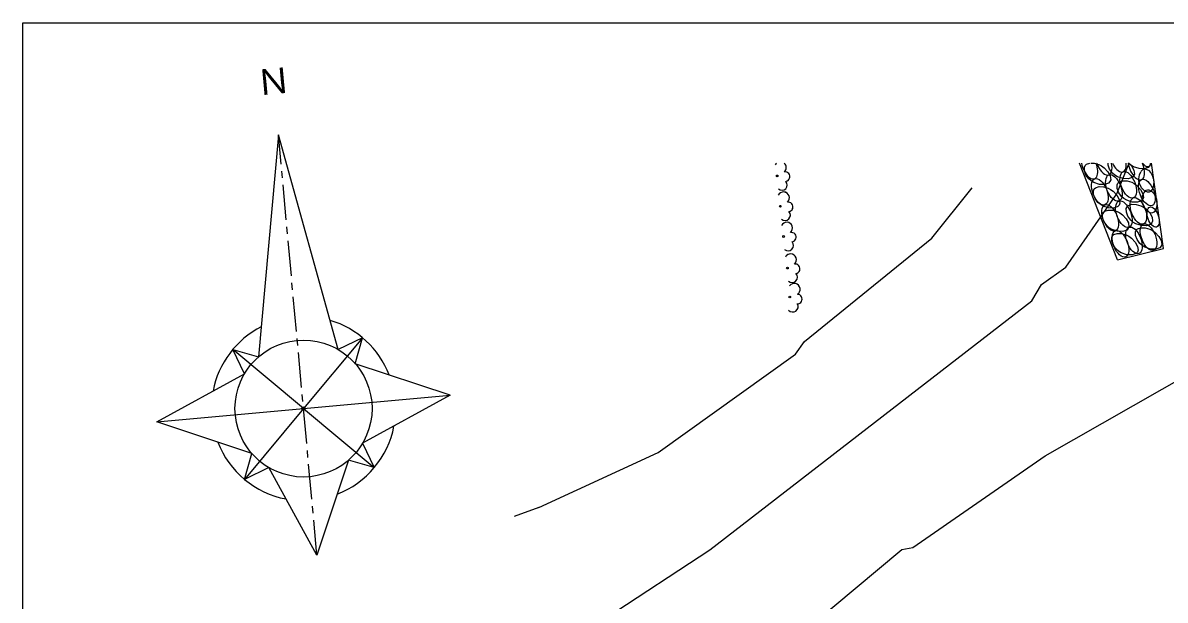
# Model space of a CAD drawing. Units: millimetres at full size, sheet at 1:100; details may follow other scales. Extents: x -38250 to 39750, y -27700 to 27400.
# Drawn here: x -38250 to -21970, y 19168 to 27400 of the extents above; entities that cross this region are included whole.
import ezdxf
from ezdxf.enums import TextEntityAlignment as Align

# ---------------------------------------------------------------- set-up
doc = ezdxf.new("R2010")
doc.units = ezdxf.units.MM
doc.header["$LTSCALE"] = 100
doc.header["$PDMODE"] = 32
doc.header["$PDSIZE"] = 50
doc.linetypes.add('CHAIN1', pattern=[8, 5, -1, 1, -1])
for name, color, linetype in [('1-0', 7, 'Continuous'), ('2-1', 134, 'Continuous'), ('F-2', 134, 'Continuous')]:
    doc.layers.add(name, color=color, linetype=linetype)
doc.styles.add('ＭＳ ゴシック', font='')
doc.styles.get('ＭＳ ゴシック').set_extended_font_data('MS Gothic')

msp = doc.modelspace()

# ---------------------------------------------------------------- linework, layer by layer
at = {"layer": '1-0'}
for p, q in [((-22650.4, 24022.5), (-23190, 25400)), ((-22650.2, 24022.4), (-23189.8, 25400)), ((-23091.8, 25383.7), (-23043.8, 25400)), ((-23030.7, 25400), (-22980.6, 25398.4)), ((-22980.6, 25398.4), (-22913.9, 25378.9)), ((-22783.3, 25370.6), (-22783.8, 25400)), ((-22492.1, 25399.7), (-22492.3, 25400)), ((-22460.7, 25372.4), (-22491.9, 25399.7)), ((-22487.9, 25400), (-22449.3, 25358.8)), ((-22485.5, 25388.4), (-22476.7, 25400)), ((-22182.7, 25400), (-22180.9, 25386.7)), ((-21991.8, 24180.4), (-22164.6, 25400)), ((-21991.7, 24180.3), (-22164.5, 25400)), ((-23121.6, 25341), (-23110.8, 25365.7)), ((-23120.8, 25288.5), (-23121.6, 25341)), ((-23098.3, 25230), (-23120.8, 25288.5)), ((-23110.8, 25365.7), (-23091.8, 25383.7)), ((-22913.9, 25378.9), (-22876.6, 25359.6)), ((-22876.6, 25359.6), (-22839.3, 25332.9)), ((-22839.3, 25332.9), (-22786.4, 25276.6)), ((-22786.4, 25276.6), (-22753.5, 25216.1)), ((-22761.1, 25312.2), (-22783.3, 25370.6)), ((-22720, 25256.6), (-22761.1, 25312.2)), ((-22688.8, 25229.2), (-22720, 25256.6)), ((-22657.4, 24960.7), (-22485.5, 25388.4)), ((-22419.5, 25347.3), (-22460.8, 25372.4)), ((-22449.3, 25358.8), (-22416.2, 25298.3)), ((-22341.5, 25321.8), (-22419.5, 25347.3)), ((-22408.8, 25243.4), (-22418.6, 25217.8)), ((-22416.2, 25298.3), (-22408.8, 25243.4)), ((-22267.1, 25318.9), (-22341.5, 25321.8)), ((-22337.4, 25232.1), (-22316.9, 25277.7)), ((-22316.9, 25277.8), (-22287.6, 25308)), ((-22287.6, 25308), (-22267.8, 25315.9)), ((-22267.8, 25315.9), (-22246.5, 25315.2)), ((-22210.2, 25338.8), (-22267.1, 25318.9)), ((-22246.5, 25315.2), (-22209.4, 25297)), ((-22190.7, 25361.1), (-22210.2, 25338.8)), ((-22209.4, 25297), (-22175.5, 25260.6)), ((-22180.9, 25386.7), (-22190.7, 25361.1)), ((-22175.5, 25260.6), (-22148.7, 25212.1)), ((-23057.2, 25174.5), (-23098.3, 25230)), ((-23026.1, 25147), (-23057.2, 25174.5)), ((-22984.5, 25121.9), (-23026.1, 25147)), ((-22907, 25096.4), (-22984.5, 25121.9)), ((-22832.5, 25093.6), (-22907, 25096.4)), ((-22775.7, 25113.6), (-22832.5, 25093.6)), ((-22756.2, 25135.8), (-22775.7, 25113.6)), ((-22746.2, 25161.3), (-22756.2, 25135.8)), ((-22753.5, 25216.1), (-22746.2, 25161.3)), ((-22647.4, 25204), (-22688.8, 25229.2)), ((-22653.9, 25088.6), (-22643.2, 25113)), ((-22653.2, 25036), (-22653.9, 25088.6)), ((-22569.4, 25178.6), (-22647.4, 25204)), ((-22643.2, 25113), (-22624.2, 25131.3)), ((-22624.2, 25131.3), (-22575.2, 25147.7)), ((-22575.1, 25147.7), (-22513, 25145.9)), ((-22495.1, 25175.6), (-22569.4, 25178.6)), ((-22513, 25145.9), (-22446.4, 25126.4)), ((-22438, 25195.7), (-22495.1, 25175.6)), ((-22446.4, 25126.4), (-22409.1, 25107.2)), ((-22418.6, 25217.8), (-22438, 25195.7)), ((-22409.1, 25107.2), (-22371.8, 25080.3)), ((-22371.8, 25080.3), (-22319.1, 25024.1)), ((-22345.5, 25177.6), (-22337.4, 25232.1)), ((-22343.4, 25144.4), (-22345.5, 25177.6)), ((-22334, 25106.7), (-22343.4, 25144.4)), ((-22304.6, 25048.1), (-22334, 25106.7)), ((-22134.7, 25082.1), (-22150.1, 25029.2)), ((-22148.7, 25212.1), (-22138.6, 25180)), ((-22138.6, 25180), (-22132.7, 25143.6)), ((-22132.7, 25143.6), (-22134.7, 25082.1)), ((-25294.9, 24331.4), (-24720.7, 25047.5)), ((-23387.2, 23915.6), (-22657.4, 24960.7)), ((-22991.3, 25006.4), (-22980.6, 25031)), ((-22990.5, 24953.7), (-22991.3, 25006.4)), ((-22968.1, 24895.3), (-22990.5, 24953.7)), ((-22980.6, 25031), (-22961.5, 25049.1)), ((-22961.5, 25049.1), (-22912.5, 25065.6)), ((-22912.5, 25065.6), (-22850.6, 25063.8)), ((-22850.6, 25063.8), (-22783.8, 25044.2)), ((-22783.8, 25044.2), (-22746.5, 25025.1)), ((-22746.5, 25025.1), (-22709, 24998.2)), ((-22709, 24998.2), (-22656.4, 24942)), ((-22656.4, 24942), (-22623.3, 24881.5)), ((-22630.9, 24977.6), (-22653.2, 25036)), ((-22589.8, 24922), (-22630.9, 24977.6)), ((-22558.6, 24894.5), (-22589.8, 24922)), ((-22319.1, 25024.1), (-22285.9, 24963.7)), ((-22263.9, 25004.5), (-22304.6, 25048.1)), ((-22299.6, 24881.3), (-22291.5, 24935.9)), ((-22291.5, 24935.9), (-22270.9, 24981.7)), ((-22285.9, 24963.7), (-22278.7, 24908.7)), ((-22270.9, 24981.7), (-22241.5, 25011.9)), ((-22220.5, 24983.6), (-22263.9, 25004.5)), ((-22241.5, 25011.9), (-22221.8, 25019.8)), ((-22221.8, 25019.8), (-22200.7, 25019.1)), ((-22197, 24985), (-22220.5, 24983.6)), ((-22200.7, 25019.1), (-22163.7, 25000.8)), ((-22176.9, 24994.1), (-22197, 24985)), ((-22150.1, 25029.2), (-22176.9, 24994.1)), ((-22163.7, 25000.8), (-22129.4, 24964.5)), ((-22129.4, 24964.5), (-22102.8, 24915.8)), ((-22102.8, 24915.8), (-22092.6, 24883.9)), ((-22927.5, 24839.9), (-22968.1, 24895.3)), ((-22896.1, 24812.3), (-22927.5, 24839.9)), ((-22854.6, 24787.3), (-22896.1, 24812.3)), ((-22776.8, 24761.9), (-22854.6, 24787.3)), ((-22702.3, 24758.9), (-22776.8, 24761.9)), ((-22645.5, 24778.8), (-22702.3, 24758.9)), ((-22625.9, 24801.1), (-22645.5, 24778.8)), ((-22616, 24826.7), (-22625.9, 24801.1)), ((-22623.3, 24881.5), (-22616, 24826.7)), ((-22517.5, 24869.5), (-22558.6, 24894.5)), ((-22523.9, 24754), (-22513.1, 24778.2)), ((-22523, 24701.2), (-22523.9, 24754)), ((-22439.3, 24843.9), (-22517.5, 24869.5)), ((-22513.1, 24778.2), (-22493.9, 24796.6)), ((-22493.9, 24796.6), (-22445, 24813.1)), ((-22445, 24813.1), (-22382.9, 24811.2)), ((-22365, 24841), (-22439.3, 24843.9)), ((-22382.9, 24811.2), (-22316.3, 24791.7)), ((-22308, 24861), (-22365, 24841)), ((-22316.3, 24791.7), (-22279, 24772.4)), ((-22288.5, 24883.3), (-22308, 24861)), ((-22297.4, 24848.2), (-22299.6, 24881.3)), ((-22288.2, 24810.7), (-22297.4, 24848.2)), ((-22278.7, 24908.7), (-22288.5, 24883.3)), ((-22258.6, 24752.3), (-22288.2, 24810.7)), ((-22279, 24772.4), (-22241.6, 24745.5)), ((-22218.1, 24708.4), (-22258.6, 24752.3)), ((-22088.7, 24785.9), (-22104.1, 24733.3)), ((-22092.6, 24883.9), (-22086.5, 24847.5)), ((-22086.5, 24847.5), (-22088.7, 24785.9)), ((-22861.2, 24671.9), (-22850.5, 24696.2)), ((-22860.4, 24619.2), (-22861.2, 24671.9)), ((-22838, 24560.7), (-22860.4, 24619.2)), ((-22850.5, 24696.2), (-22831.5, 24714.6)), ((-22831.5, 24714.6), (-22782.4, 24730.9)), ((-22782.4, 24730.9), (-22720.2, 24729.1)), ((-22720.2, 24729.1), (-22653.8, 24709.5)), ((-22653.8, 24709.5), (-22616.3, 24690.3)), ((-22616.3, 24690.3), (-22578.9, 24663.6)), ((-22578.9, 24663.6), (-22526.3, 24607.4)), ((-22526.3, 24607.4), (-22493.1, 24546.8)), ((-22500.9, 24642.9), (-22523, 24701.2)), ((-22459.6, 24587.4), (-22500.9, 24642.9)), ((-22428.6, 24559.9), (-22459.6, 24587.4)), ((-22241.6, 24745.5), (-22188.7, 24689.4)), ((-22174.6, 24687.5), (-22218.1, 24708.4)), ((-22188.7, 24689.4), (-22156, 24629.1)), ((-22150.8, 24689.1), (-22174.6, 24687.5)), ((-22156, 24629.1), (-22148.5, 24574)), ((-22131.1, 24698), (-22150.8, 24689.1)), ((-22104.1, 24733.3), (-22131.1, 24698)), ((-22797.2, 24505.3), (-22838, 24560.7)), ((-22766, 24477.7), (-22797.2, 24505.3)), ((-22724.5, 24452.7), (-22766, 24477.7)), ((-22646.6, 24427.1), (-22724.5, 24452.7)), ((-22572.2, 24424.3), (-22646.6, 24427.1)), ((-22515.3, 24444.2), (-22572.2, 24424.3)), ((-22495.8, 24466.4), (-22515.3, 24444.2)), ((-22486.1, 24491.9), (-22495.8, 24466.4)), ((-22493.1, 24546.8), (-22485.9, 24491.9)), ((-22387.2, 24534.7), (-22428.6, 24559.9)), ((-22393.6, 24419.2), (-22382.9, 24443.7)), ((-22309.1, 24509.3), (-22387.2, 24534.7)), ((-22382.9, 24443.7), (-22364, 24461.7)), ((-22364, 24461.7), (-22315, 24478.5)), ((-22315, 24478.5), (-22252.6, 24476.5)), ((-22235, 24506.3), (-22309.1, 24509.3)), ((-22252.6, 24476.5), (-22186.2, 24457)), ((-22177.8, 24526.3), (-22235, 24506.3)), ((-22186.2, 24457), (-22148.9, 24437.7)), ((-22158.5, 24548.4), (-22177.8, 24526.3)), ((-22148.5, 24574), (-22158.5, 24548.4)), ((-22148.9, 24437.7), (-22111.8, 24411)), ((-27109.1, 22857), (-25294.9, 24331.4)), ((-22731, 24337.1), (-22720.3, 24361.7)), ((-22730.4, 24284.5), (-22731, 24337.1)), ((-22708, 24226), (-22730.4, 24284.5)), ((-22720.3, 24361.7), (-22701.2, 24379.8)), ((-22701.2, 24379.8), (-22652.2, 24396.3)), ((-22652.2, 24396.3), (-22590.2, 24394.3)), ((-22590.2, 24394.3), (-22523.6, 24374.9)), ((-22523.6, 24374.9), (-22486.3, 24355.7)), ((-22486.3, 24355.7), (-22449.1, 24328.9)), ((-22449.1, 24328.9), (-22396, 24272.7)), ((-22396, 24272.7), (-22363.1, 24212.2)), ((-22392.9, 24366.6), (-22393.6, 24419.2)), ((-22370.6, 24308.3), (-22392.9, 24366.6)), ((-22329.5, 24252.6), (-22370.6, 24308.3)), ((-22111.8, 24411), (-22058.7, 24354.8)), ((-22058.7, 24354.8), (-22025.8, 24294.3)), ((-22025.8, 24294.3), (-22018.5, 24239.5)), ((-22667, 24170.5), (-22708, 24226)), ((-22635.9, 24143.1), (-22667, 24170.5)), ((-22650.4, 24022.5), (-21991.8, 24180.4)), ((-22650.2, 24022.4), (-21991.7, 24180.3)), ((-22594.4, 24118.1), (-22635.9, 24143.1)), ((-22516.6, 24092.7), (-22594.4, 24118.1)), ((-22385, 24109.5), (-22441.9, 24089.6)), ((-22365.7, 24132), (-22385, 24109.5)), ((-22356.1, 24157.4), (-22365.7, 24132)), ((-22363.1, 24212.2), (-22356.1, 24157.4)), ((-22298.4, 24225.3), (-22329.5, 24252.6)), ((-22257.1, 24200.2), (-22298.4, 24225.3)), ((-22179.1, 24174.6), (-22257.1, 24200.2)), ((-22104.6, 24171.7), (-22179.1, 24174.6)), ((-22047.7, 24191.7), (-22104.6, 24171.7)), ((-22028.2, 24213.9), (-22047.7, 24191.7)), ((-22018.5, 24239.5), (-22028.2, 24213.9)), ((-22441.9, 24089.6), (-22516.6, 24092.7)), ((-23731.9, 23668.4), (-23387.2, 23915.6)), ((-23871.3, 23437.8), (-23731.9, 23668.4)), ((-28460.4, 19887.2), (-23871.3, 23437.8)), ((-27240.2, 22676), (-27109.1, 22857)), ((-23678.6, 21227.1), (-20714.1, 22917.2)), ((-29194.3, 21275.3), (-27240.2, 22676)), ((-30894.4, 20491.3), (-29194.3, 21275.3)), ((-25566.8, 19916.9), (-23678.6, 21227.1)), ((-30894.4, 20491.3), (-31250, 20361.6)), ((-29938.1, 18914.8), (-28460.3, 19887.2)), ((-27192.3, 18664.8), (-25722.9, 19891.9)), ((-25722.9, 19891.9), (-25566.8, 19916.9))]:
    msp.add_line(p, q, dxfattribs=at)
for centre in [(-27498.1, 25217.3), (-27498, 25217.1), (-27453.4, 24785.3), (-27453.4, 24785.1), (-27408.8, 24353.3), (-27408.7, 24353.3), (-27353.1, 23902.1), (-27353.1, 23902.1), (-27319.6, 23490.4), (-27319.6, 23490.3)]:
    msp.add_circle(centre, 12, dxfattribs=at)
for centre, radius, start, end in [((-27453.4, 25337.4), 83, 131.03988, 153.90611), ((-27453.3, 25337.4), 83, 131.03716, 153.90524), ((-27453.4, 25337.4), 83, 311.28324, 48.96012), ((-27453.3, 25337.4), 83, 311.28235, 48.96284), ((-27387.4, 25207.5), 68.6, 279.43855, 99.44202), ((-27387.3, 25207.1), 68.6, 279.43942, 99.44287), ((-27431.7, 25088.3), 75.8, 228.19393, 42.74529), ((-27431.6, 25088.3), 75.8, 228.19481, 42.74616), ((-27408.7, 24905.5), 83, 311.28235, 153.90524), ((-27408.5, 24905.4), 83, 311.28324, 153.90611), ((-27342.8, 24775.5), 68.6, 279.43855, 99.44202), ((-27342.6, 24775.3), 68.6, 279.43942, 99.44287), ((-27387.2, 24656.3), 75.8, 228.19481, 42.74616), ((-27387.1, 24656.4), 75.8, 228.19393, 42.74529), ((-27364.1, 24473.5), 83, 311.28235, 153.90524), ((-27363.9, 24473.4), 83, 311.28324, 153.90611), ((-27342.4, 24224.3), 75.8, 228.19393, 42.74529), ((-27342.3, 24224.3), 75.8, 228.19481, 42.74616), ((-27298, 24343.5), 68.6, 279.43942, 99.44287), ((-27298, 24343.5), 68.6, 279.43855, 99.44202), ((-27308.4, 24022.6), 83, 311.28235, 153.90524), ((-27308.4, 24022.4), 83, 311.28324, 153.90611), ((-27242.5, 23892.4), 68.6, 279.43855, 99.44202), ((-27242.3, 23892.4), 68.6, 279.43942, 99.44287), ((-27286.8, 23773.2), 75.8, 228.19481, 42.74616), ((-27286.8, 23773.2), 75.8, 228.19393, 42.74529), ((-27254.6, 23601.1), 83, 301.28237, 143.90524), ((-27254.6, 23600.9), 83, 301.28319, 143.90611), ((-27212.3, 23461.4), 68.6, 269.43942, 89.44287), ((-27212.2, 23461.5), 68.6, 269.43855, 89.44203), ((-27276.6, 23351.9), 75.8, 218.19394, 32.74529), ((-27276.6, 23351.8), 75.8, 218.19481, 32.74616)]:
    msp.add_arc(centre, radius, start, end, dxfattribs=at)
for centre, major_axis, start_param, end_param in [((-23048.4, 25363.3), (-73.8, 185.9), 1.1799467, 4.7113522), ((-22843.8, 25419), (-71.4, 186.8), 1.4819606, 4.4233028), ((-22640.7, 25462.8), (-72.4, 186.4), 1.7161109, 4.1834945), ((-22381.4, 25350.1), (-75.7, 185.1), 1.1017688, 4.7779694), ((-22261.7, 25490.3), (-61.6, 136.7), 2.049364, 3.7904629)]:
    msp.add_ellipse(centre, major_axis=major_axis, ratio=0.5, start_param=start_param, end_param=end_param, dxfattribs=at)
for centre, major_axis in [((-22700.7, 25045.6), (-71.4, 186.8)), ((-22496, 25089.9), (-72.4, 186.4)), ((-22900.9, 24991.5), (-73.8, 185.9)), ((-22229.9, 24979.9), (-75.7, 185.1)), ((-22351.1, 24717.2), (-72.4, 186.4)), ((-22753.3, 24619.7), (-73.8, 185.9)), ((-22557.9, 24671.9), (-71.4, 186.8)), ((-22140.7, 24630), (-46.8, 142.5)), ((-22605.6, 24247.9), (-73.8, 185.9)), ((-22415, 24298.3), (-71.4, 186.8)), ((-22206.4, 24344.4), (-72.4, 186.4))]:
    msp.add_ellipse(centre, major_axis=major_axis, ratio=0.5, dxfattribs=at)
at = {"layer": '2-1', "linetype": 'CHAIN1'}
msp.add_line((-34058.6, 19810.2), (-34607.4, 25803.9), dxfattribs=at)
at = {"layer": '2-1'}
for p, q in [((-32160.2, 22091.3), (-33512, 22539.7)), ((-36339.8, 21708.7), (-32160.2, 22091.3)), ((-34250, 21900), (-35090, 20890.6)), ((-34250, 21900), (-33240.6, 21060)), ((-33240.6, 21060), (-33610.2, 21162.1))]:
    msp.add_line(p, q, dxfattribs=at)
for points in [[(-33754.8, 22741.8), (-34607.3, 25803.9), (-34889.7, 22638)], [(-33409.9, 22909.3), (-34250, 21900), (-35259.3, 22740.1)], [(-33512, 22539.7), (-33409.9, 22909.3), (-33754.8, 22741.8)], [(-36339.8, 21708.7), (-35091.8, 22395.2), (-35259.3, 22740.1), (-34889.7, 22638)], [(-32160.2, 22091.3), (-33408.1, 21405), (-33240.6, 21060)], [(-33610.2, 21162.1), (-34058.6, 19810.2), (-34745.1, 21058.1), (-35090, 20890.6), (-34987.9, 21260.2), (-36339.8, 21708.7)]]:
    msp.add_lwpolyline(points, dxfattribs=at)
msp.add_circle((-34250, 21900), 976.6, dxfattribs=at)
for start, end in [(21.38997, 73.20091), (117.25632, 169.06981), (291.39459, 349.07397), (201.39087, 259.07495)]:
    msp.add_arc((-34250, 21900), 1313.2, start, end, dxfattribs=at)
msp.add_point((-34250, 21900), dxfattribs=at)
at = {"layer": 'F-2', "color": 4}
for p, q in [((-38250, 27400), (39750, 27400)), ((-38250, -27700), (-38250, 27400))]:
    msp.add_line(p, q, dxfattribs=at)

# ---------------------------------------------------------------- texts
at = {"layer": '2-1', "color": 5, "style": 'ＭＳ ゴシック'}
msp.add_text('Ｎ', height=366.6, rotation=5.231, dxfattribs=at).set_placement((-34898.6, 26253.1), align=Align.BOTTOM_LEFT)

doc.saveas('drawing.dxf')
